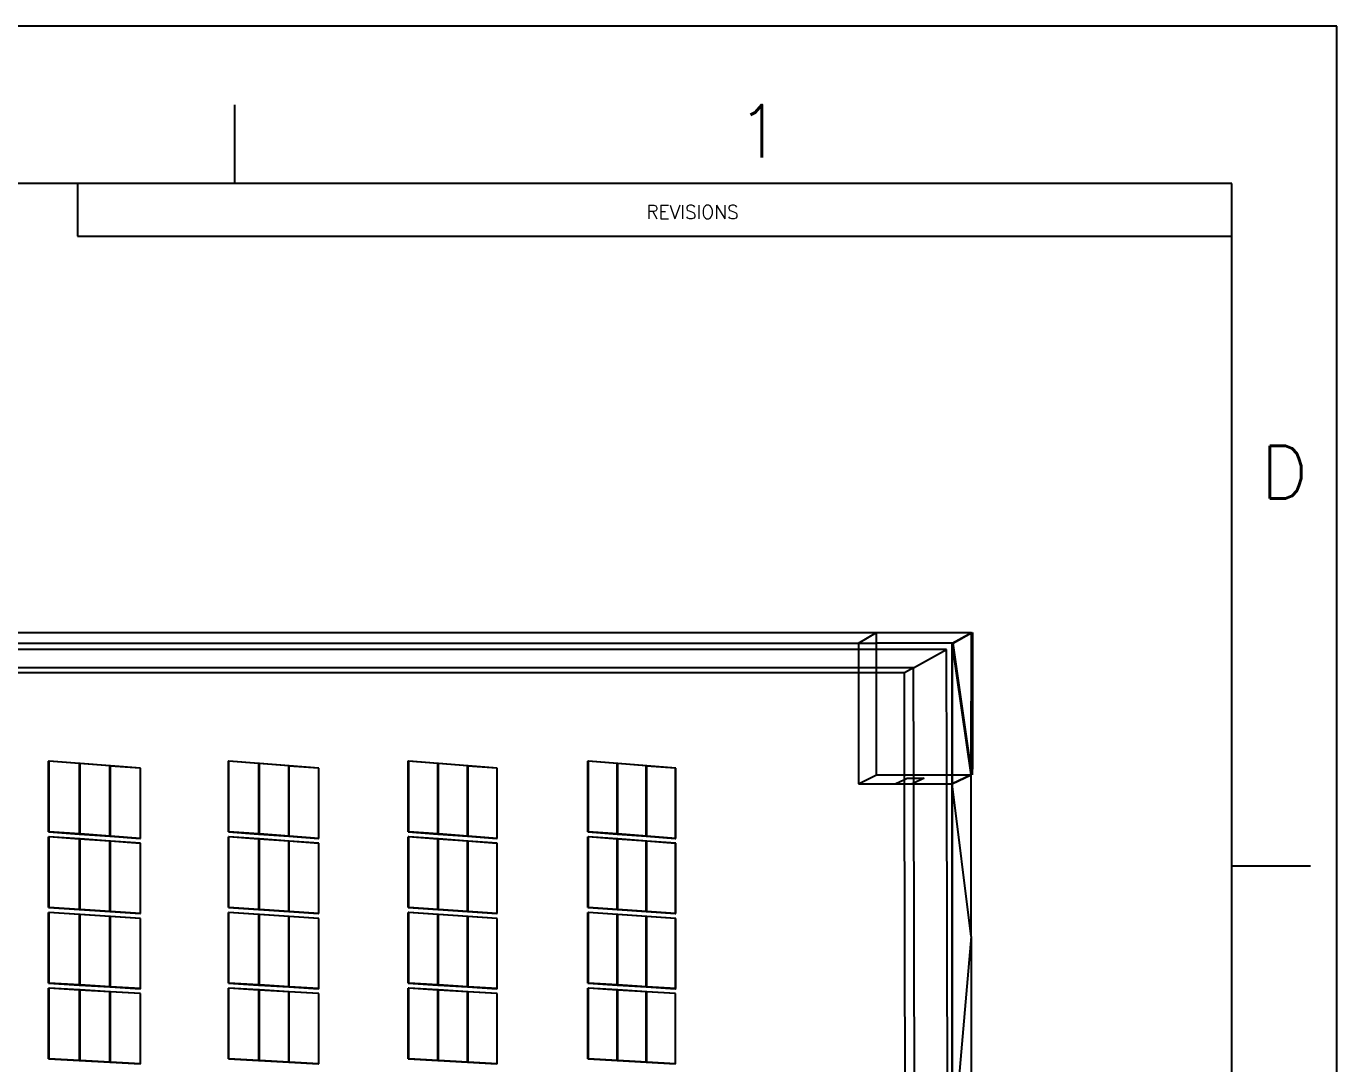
# Model space of a CAD drawing. Header units: inches. Extents: x -3457 to 3579, y -2730 to 2631.
# Drawn here: x 1487 to 3579, y 975 to 2631 of the extents above; entities that cross this region are included whole.
import ezdxf
from ezdxf.enums import TextEntityAlignment as Align

# ---------------------------------------------------------------- set-up
doc = ezdxf.new("R2010")
doc.units = ezdxf.units.IN
doc.header["$MEASUREMENT"] = 0
doc.layers.add('Title Block', color=7, linetype='Continuous')
doc.styles.add('Roman', font='romans')

# ---------------------------------------------------------------- blocks, each defined once
blk = doc.blocks.new('ANSI_border_C')
at = {"layer": 'Title Block'}
for p, q in [((21, 16), (0, 16)), ((21, 0), (21, 16)), ((15.75, 15.25), (15.75, 15.625)), ((20.5, 15.25), (0.5, 15.25)), ((15, 15.25), (15, 15)), ((20.5, 0.75), (20.5, 15.25)), ((15, 15), (20.5, 15)), ((20.5, 12), (20.875, 12))]:
    blk.add_line(p, q, dxfattribs=at)
at = {"layer": 'Title Block', "style": 'Roman'}
for s, p in [('1', (18.25, 15.5)), ('D', (20.75, 13.875))]:
    blk.add_text(s, height=0.25, dxfattribs=at).set_placement(p, align=Align.MIDDLE_CENTER)
blk.add_text('REVISIONS', height=0.065, dxfattribs=at).set_placement((17.7102, 15.0825))

msp = doc.modelspace()

# ---------------------------------------------------------------- linework, layer by layer
for p, q in [((-1.7, 1663.5), (2996.2, 1663.5)), ((2815.7, 1646.4), (2844.8, 1663.2)), ((2844.8, 1663.2), (2996.2, 1663.5)), ((2844.8, 1646.4), (2844.8, 1663.2)), ((2965.5, 1646.4), (2996.2, 1663.5)), ((2966.9, 1646.4), (2996.2, 1662.7)), ((2995.9, 1445.5), (2996.2, 1662.7)), ((2996.2, 1662.7), (2997.6, 1663.5)), ((2996.2, 1662.7), (2996.2, 1663.5)), ((2997.2, 1436.3), (2997.6, 1663.5)), ((2997.6, 1663.5), (2997.6, 1453.3)), ((-1.7, 1646.4), (2815.7, 1646.4)), ((2815.7, 1636.1), (-1.7, 1636.1)), ((2815.7, 1646.4), (2844.8, 1646.4)), ((2815.7, 1646.4), (2815.7, 1636.1)), ((2815.7, 1636.1), (2815.7, 1606.9)), ((2844.8, 1636.1), (2815.7, 1636.1)), ((2844.8, 1636.1), (2844.8, 1646.4)), ((2965.5, 1646.4), (2844.8, 1646.4)), ((2844.8, 1606.9), (2844.8, 1636.1)), ((2956.5, 1636.1), (2844.8, 1636.1)), ((2903.7, 1606.9), (2956.5, 1636.1)), ((2956.9, 1436.3), (2956.5, 1636.1)), ((2965.4, 1436.3), (2965.5, 1646.4)), ((2995.9, 1436.3), (2965.5, 1646.4)), ((2965.5, 1646.4), (2965.5, 1436.3)), ((2995.9, 1445.5), (2966.9, 1646.4)), ((2815.7, 1606.9), (-1.7, 1606.9)), ((2815.7, 1598.9), (-1.7, 1598.9)), ((2815.7, 1606.9), (2815.7, 1598.9)), ((2844.8, 1606.9), (2815.7, 1606.9)), ((2815.7, 1598.9), (2815.7, 1421.6)), ((2844.8, 1598.9), (2815.7, 1598.9)), ((2844.8, 1598.9), (2844.8, 1606.9)), ((2903.7, 1606.9), (2844.8, 1606.9)), ((2844.8, 1436.3), (2844.8, 1598.9)), ((2889.2, 1598.9), (2844.8, 1598.9)), ((2903.7, 1606.9), (2889.2, 1598.9)), ((2889.5, 1436.3), (2889.2, 1598.9)), ((2904, 1436.3), (2903.7, 1606.9)), ((1522.8, 1458), (1523.5, 1458.3)), ((1522.8, 1345.2), (1522.8, 1458)), ((1523.1, 1458), (1523.8, 1458.2)), ((1523.1, 1458), (1523.1, 1345.1)), ((1571.8, 1454.2), (1523.1, 1458)), ((1523.5, 1345.4), (1523.5, 1458.3)), ((1523.8, 1458.2), (1523.5, 1458.3)), ((1572.4, 1454.4), (1523.8, 1458.2)), ((1523.8, 1345.4), (1523.8, 1458.2)), ((1571.8, 1454.2), (1572.4, 1454.4)), ((1571.8, 1454.2), (1571.8, 1341.6)), ((1572, 1454.2), (1572.7, 1454.4)), ((1572, 1341.6), (1572, 1454.2)), ((1572.4, 1341.8), (1572.4, 1454.4)), ((1572.4, 1454.1), (1573, 1454.4)), ((1572.4, 1454.1), (1572.4, 1341.6)), ((1620.6, 1450.4), (1572.4, 1454.1)), ((1572.7, 1341.8), (1572.7, 1454.4)), ((1573, 1454.4), (1572.7, 1454.4)), ((1573, 1341.8), (1573, 1454.4)), ((1621.3, 1450.6), (1573, 1454.4)), ((1620.6, 1450.4), (1621.3, 1450.6)), ((1620.6, 1338.1), (1620.6, 1450.4)), ((1620.7, 1450.4), (1620.6, 1450.4)), ((1620.7, 1450.4), (1621.4, 1450.6)), ((1620.7, 1450.4), (1620.7, 1338.1)), ((1621, 1450.3), (1621.6, 1450.6)), ((1621, 1450.3), (1621, 1338.1)), ((1669.1, 1446.6), (1621, 1450.3)), ((1621.3, 1338.3), (1621.3, 1450.6)), ((1621.4, 1450.6), (1621.3, 1450.6)), ((1621.4, 1338.3), (1621.4, 1450.6)), ((1621.6, 1450.6), (1621.4, 1450.6)), ((1621.6, 1338.3), (1621.6, 1450.6)), ((1669.7, 1446.8), (1621.6, 1450.6)), ((1669.1, 1446.6), (1669.7, 1446.8)), ((1669.1, 1446.6), (1669.1, 1334.6)), ((1669.7, 1334.8), (1669.7, 1446.8)), ((1809.8, 1458), (1810.5, 1458.3)), ((1809.8, 1345.2), (1809.8, 1458)), ((1810.1, 1458), (1810.8, 1458.2)), ((1810.1, 1458), (1810.1, 1345.1)), ((1857.9, 1454.2), (1810.1, 1458)), ((1810.5, 1345.4), (1810.5, 1458.3)), ((1810.8, 1458.2), (1810.5, 1458.3)), ((1858.7, 1454.4), (1810.8, 1458.2)), ((1810.8, 1345.4), (1810.8, 1458.2)), ((1857.9, 1454.2), (1858.7, 1454.4)), ((1857.9, 1454.2), (1857.9, 1341.6)), ((1858.2, 1454.2), (1858.9, 1454.4)), ((1858.2, 1341.6), (1858.2, 1454.2)), ((1858.5, 1454.1), (1859.3, 1454.4)), ((1858.5, 1454.1), (1858.5, 1341.6)), ((1906.1, 1450.4), (1858.5, 1454.1)), ((1858.7, 1341.8), (1858.7, 1454.4)), ((1858.9, 1341.8), (1858.9, 1454.4)), ((1859.3, 1454.4), (1858.9, 1454.4)), ((1859.3, 1341.8), (1859.3, 1454.4)), ((1906.8, 1450.6), (1859.3, 1454.4)), ((1906.1, 1450.4), (1906.8, 1450.6)), ((1906.1, 1450.4), (1906.9, 1450.6)), ((1906.1, 1338.1), (1906.1, 1450.4)), ((1906.1, 1450.4), (1906.1, 1338.1)), ((1906.1, 1450.4), (1906.1, 1450.4)), ((1906.4, 1450.3), (1907.1, 1450.6)), ((1906.4, 1450.3), (1906.4, 1338.1)), ((1953.7, 1446.6), (1906.4, 1450.3)), ((1906.8, 1338.3), (1906.8, 1450.6)), ((1906.9, 1450.6), (1906.8, 1450.6)), ((1906.9, 1338.3), (1906.9, 1450.6)), ((1907.1, 1450.6), (1906.9, 1450.6)), ((1907.1, 1338.3), (1907.1, 1450.6)), ((1954.5, 1446.8), (1907.1, 1450.6)), ((1953.7, 1446.6), (1954.5, 1446.8)), ((1953.7, 1446.6), (1953.7, 1334.6)), ((1954.5, 1334.8), (1954.5, 1446.8)), ((2096.7, 1458), (2097.5, 1458.3)), ((2096.7, 1345.2), (2096.7, 1458)), ((2097, 1458), (2097.8, 1458.2)), ((2097, 1458), (2097, 1345.1)), ((2144.1, 1454.2), (2097, 1458)), ((2097.5, 1345.4), (2097.5, 1458.3)), ((2097.8, 1458.2), (2097.5, 1458.3)), ((2144.9, 1454.4), (2097.8, 1458.2)), ((2097.8, 1345.4), (2097.8, 1458.2)), ((2144.1, 1454.2), (2144.9, 1454.4)), ((2144.1, 1454.2), (2144.1, 1341.6)), ((2144.4, 1454.2), (2145.2, 1454.4)), ((2144.4, 1341.6), (2144.4, 1454.2)), ((2144.7, 1454.1), (2145.5, 1454.4)), ((2144.7, 1454.1), (2144.7, 1341.6)), ((2191.5, 1450.4), (2144.7, 1454.1)), ((2144.9, 1341.8), (2144.9, 1454.4)), ((2145.2, 1341.8), (2145.2, 1454.4)), ((2145.5, 1454.4), (2145.2, 1454.4)), ((2145.5, 1341.8), (2145.5, 1454.4)), ((2192.3, 1450.6), (2145.5, 1454.4)), ((2191.5, 1450.4), (2192.3, 1450.6)), ((2191.5, 1338.1), (2191.5, 1450.4)), ((2191.6, 1450.4), (2191.5, 1450.4)), ((2191.6, 1450.4), (2192.4, 1450.6)), ((2191.6, 1450.4), (2191.6, 1338.1)), ((2191.8, 1450.3), (2192.6, 1450.6)), ((2191.8, 1450.3), (2191.8, 1338.1)), ((2238.4, 1446.6), (2191.8, 1450.3)), ((2192.3, 1338.3), (2192.3, 1450.6)), ((2192.4, 1450.6), (2192.3, 1450.6)), ((2192.4, 1338.3), (2192.4, 1450.6)), ((2192.6, 1450.6), (2192.4, 1450.6)), ((2192.6, 1338.3), (2192.6, 1450.6)), ((2239.2, 1446.8), (2192.6, 1450.6)), ((2238.4, 1446.6), (2239.2, 1446.8)), ((2238.4, 1446.6), (2238.4, 1334.6)), ((2239.2, 1334.8), (2239.2, 1446.8)), ((2383.7, 1458), (2384.5, 1458.3)), ((2383.7, 1345.2), (2383.7, 1458)), ((2384, 1458), (2384.8, 1458.2)), ((2384, 1458), (2384, 1345.1)), ((2430.3, 1454.2), (2384, 1458)), ((2384.5, 1345.4), (2384.5, 1458.3)), ((2384.8, 1458.2), (2384.5, 1458.3)), ((2431.2, 1454.4), (2384.8, 1458.2)), ((2384.8, 1345.4), (2384.8, 1458.2)), ((2430.3, 1454.2), (2431.2, 1454.4)), ((2430.3, 1454.2), (2430.3, 1341.6)), ((2430.6, 1454.2), (2431.4, 1454.4)), ((2430.6, 1341.6), (2430.6, 1454.2)), ((2430.9, 1454.1), (2431.7, 1454.4)), ((2430.9, 1454.1), (2430.9, 1341.6)), ((2476.9, 1450.4), (2430.9, 1454.1)), ((2431.2, 1341.8), (2431.2, 1454.4)), ((2431.4, 1341.8), (2431.4, 1454.4)), ((2431.7, 1454.4), (2431.4, 1454.4)), ((2431.7, 1341.8), (2431.7, 1454.4)), ((2477.8, 1450.6), (2431.7, 1454.4)), ((2476.9, 1450.4), (2477.8, 1450.6)), ((2476.9, 1338.1), (2476.9, 1450.4)), ((2477, 1450.4), (2476.9, 1450.4)), ((2477, 1450.4), (2477.8, 1450.6)), ((2477, 1450.4), (2477, 1338.1)), ((2477.3, 1450.3), (2478.1, 1450.6)), ((2477.3, 1450.3), (2477.3, 1338.1)), ((2523.1, 1446.6), (2477.3, 1450.3)), ((2477.8, 1338.3), (2477.8, 1450.6)), ((2477.8, 1338.3), (2477.8, 1450.6)), ((2478.1, 1450.6), (2477.8, 1450.6)), ((2477.8, 1450.6), (2477.8, 1450.6)), ((2478.1, 1338.3), (2478.1, 1450.6)), ((2524, 1446.8), (2478.1, 1450.6)), ((2523.1, 1446.6), (2524, 1446.8)), ((2523.1, 1446.6), (2523.1, 1334.6)), ((2524, 1334.8), (2524, 1446.8)), ((2997.2, 1436.3), (2995.9, 1445.5)), ((2995.9, 1436.3), (2995.9, 1445.5)), ((2997.6, 1453.3), (2997.2, 1436.3)), ((2815.7, 1421.6), (2844.8, 1436.3)), ((2844.8, 1436.3), (2889.5, 1436.3)), ((2874.6, 1421.6), (2889.5, 1429)), ((2889.5, 1436.3), (2904, 1436.3)), ((2889.5, 1429), (2889.5, 1436.3)), ((2889.5, 1429), (2893.3, 1430.8)), ((2889.5, 1421.6), (2889.5, 1429)), ((2893.3, 1430.8), (2904, 1430.8)), ((2904, 1422.8), (2901.5, 1421.6)), ((2904, 1430.8), (2904, 1436.3)), ((2904, 1436.3), (2956.9, 1436.3)), ((2920.4, 1430.8), (2904, 1422.8)), ((2904, 1430.8), (2920.4, 1430.8)), ((2904, 1422.8), (2904, 1430.8)), ((2904, 1421.6), (2904, 1422.8)), ((2956.9, 1421.6), (2956.9, 1436.3)), ((2956.9, 1436.3), (2965.4, 1436.3)), ((2965.4, 1421.6), (2965.4, 1436.3)), ((2965.4, 1436.3), (2965.5, 1436.3)), ((2965.5, 1421.6), (2995.9, 1436.3)), ((2995.9, 1436.3), (2965.5, 1421.7)), ((2965.5, 1436.3), (2995.9, 1436.3)), ((2965.5, 1436.3), (2965.5, 1421.7)), ((2995.9, 1178.4), (2995.9, 1436.3)), ((2815.7, 1421.6), (2874.6, 1421.6)), ((2874.6, 1421.6), (2889.5, 1421.6)), ((2889.5, 1421.6), (2901.5, 1421.6)), ((2895.3, -1595.5), (2889.5, 1421.6)), ((2901.5, 1421.6), (2904, 1421.6)), ((2909.9, -1603.6), (2904, 1421.6)), ((2904, 1421.6), (2956.9, 1421.6)), ((2962.8, -1632.7), (2956.9, 1421.6)), ((2956.9, 1421.6), (2965.4, 1421.6)), ((2965.5, 1421.7), (2965.4, 1421.6)), ((2965.4, 1421.6), (2965.5, 1421.6)), ((2995.9, 1178.4), (2965.4, 1421.6)), ((2965.4, 1421.6), (2965.5, 827.2)), ((2965.5, 180.8), (2965.4, 1421.6)), ((2965.5, 1421.7), (2965.5, 1421.6)), ((1523.5, 1345.4), (1522.8, 1345.2)), ((1522.8, 1345.2), (1523.1, 1345.1)), ((1523.1, 1345.1), (1523.8, 1345.4)), ((1523.1, 1345.1), (1571.8, 1341.6)), ((1572.4, 1341.8), (1523.8, 1345.4)), ((1523.8, 1345.4), (1523.8, 1345.4)), ((1571.8, 1341.6), (1572.4, 1341.8)), ((1572.7, 1341.8), (1572, 1341.6)), ((1572, 1341.6), (1572.4, 1341.6)), ((1572.4, 1341.6), (1573, 1341.8)), ((1572.7, 1341.8), (1572.4, 1341.8)), ((1572.4, 1341.6), (1620.6, 1338.1)), ((1573, 1341.8), (1572.7, 1341.8)), ((1573, 1341.8), (1573, 1341.8)), ((1621.3, 1338.3), (1573, 1341.8)), ((1810.5, 1345.4), (1809.8, 1345.2)), ((1809.8, 1345.2), (1810.1, 1345.1)), ((1810.1, 1345.1), (1810.8, 1345.4)), ((1810.1, 1345.1), (1857.9, 1341.6)), ((1858.7, 1341.8), (1810.8, 1345.4)), ((1810.8, 1345.4), (1810.8, 1345.4)), ((1857.9, 1341.6), (1858.7, 1341.8)), ((1858.9, 1341.8), (1858.2, 1341.6)), ((1858.2, 1341.6), (1858.5, 1341.6)), ((1858.5, 1341.6), (1859.3, 1341.8)), ((1858.5, 1341.6), (1906.1, 1338.1)), ((1858.9, 1341.8), (1858.7, 1341.8)), ((1859.2, 1341.8), (1858.9, 1341.8)), ((1859.3, 1341.8), (1859.2, 1341.8)), ((1906.8, 1338.3), (1859.3, 1341.8)), ((2097.5, 1345.4), (2096.7, 1345.2)), ((2096.7, 1345.2), (2097, 1345.1)), ((2097, 1345.1), (2097.8, 1345.4)), ((2097, 1345.1), (2144.1, 1341.6)), ((2097.7, 1345.4), (2097.8, 1345.4)), ((2144.9, 1341.8), (2097.8, 1345.4)), ((2144.1, 1341.6), (2144.9, 1341.8)), ((2145.2, 1341.8), (2144.4, 1341.6)), ((2144.4, 1341.6), (2144.7, 1341.6)), ((2144.7, 1341.6), (2145.5, 1341.8)), ((2144.7, 1341.6), (2191.5, 1338.1)), ((2145.2, 1341.8), (2144.9, 1341.8)), ((2145.4, 1341.8), (2145.2, 1341.8)), ((2145.5, 1341.8), (2145.4, 1341.8)), ((2192.3, 1338.3), (2145.5, 1341.8)), ((2384.5, 1345.4), (2383.7, 1345.2)), ((2383.7, 1345.2), (2384, 1345.1)), ((2384, 1345.1), (2384.8, 1345.4)), ((2384, 1345.1), (2430.3, 1341.6)), ((2384.7, 1345.4), (2384.8, 1345.4)), ((2431.2, 1341.8), (2384.8, 1345.4)), ((2430.3, 1341.6), (2431.2, 1341.8)), ((2431.4, 1341.8), (2430.6, 1341.6)), ((2430.6, 1341.6), (2430.9, 1341.6)), ((2430.9, 1341.6), (2431.7, 1341.8)), ((2430.9, 1341.6), (2476.9, 1338.1)), ((2431.4, 1341.8), (2431.2, 1341.8)), ((2431.7, 1341.8), (2431.4, 1341.8)), ((2431.7, 1341.8), (2431.7, 1341.8)), ((2477.8, 1338.3), (2431.7, 1341.8)), ((1522.8, 1337.2), (1523.5, 1337.4)), ((1522.8, 1224.3), (1522.8, 1337.2)), ((1523.1, 1337.2), (1523.8, 1337.4)), ((1571.8, 1333.7), (1523.1, 1337.2)), ((1523.1, 1337.2), (1523.1, 1224.3)), ((1523.5, 1224.5), (1523.5, 1337.4)), ((1523.8, 1337.4), (1523.5, 1337.4)), ((1572.4, 1333.9), (1523.8, 1337.4)), ((1523.8, 1224.5), (1523.8, 1337.4)), ((1571.8, 1333.7), (1572.4, 1333.9)), ((1571.8, 1333.7), (1571.8, 1221.1)), ((1572, 1333.7), (1572.7, 1333.9)), ((1572, 1221.1), (1572, 1333.7)), ((1572.4, 1221.3), (1572.4, 1333.9)), ((1572.4, 1333.6), (1573, 1333.9)), ((1572.4, 1333.6), (1572.4, 1221.1)), ((1620.6, 1330.2), (1572.4, 1333.6)), ((1572.7, 1221.3), (1572.7, 1333.9)), ((1573, 1333.9), (1572.7, 1333.9)), ((1573, 1221.3), (1573, 1333.9)), ((1621.3, 1330.4), (1573, 1333.9)), ((1621.3, 1338.3), (1620.6, 1338.1)), ((1620.6, 1338.1), (1620.7, 1338.1)), ((1620.6, 1330.2), (1621.3, 1330.4)), ((1620.6, 1217.9), (1620.6, 1330.2)), ((1620.7, 1330.2), (1620.6, 1330.2)), ((1620.7, 1338.1), (1621.4, 1338.3)), ((1620.7, 1338.1), (1621, 1338.1)), ((1620.7, 1330.2), (1621.4, 1330.4)), ((1620.7, 1330.2), (1620.7, 1217.9)), ((1621, 1338.1), (1621.6, 1338.3)), ((1621, 1338.1), (1669.1, 1334.6)), ((1621, 1330.2), (1621.6, 1330.4)), ((1621, 1330.2), (1621, 1217.9)), ((1669.1, 1326.7), (1621, 1330.2)), ((1621.4, 1338.3), (1621.3, 1338.3)), ((1621.3, 1218.1), (1621.3, 1330.4)), ((1621.4, 1330.4), (1621.3, 1330.4)), ((1621.4, 1338.3), (1621.6, 1338.3)), ((1621.4, 1218.1), (1621.4, 1330.4)), ((1621.6, 1330.4), (1621.4, 1330.4)), ((1669.7, 1334.8), (1621.6, 1338.3)), ((1621.6, 1218.1), (1621.6, 1330.4)), ((1669.7, 1326.9), (1621.6, 1330.4)), ((1669.1, 1334.6), (1669.7, 1334.8)), ((1669.1, 1326.7), (1669.7, 1326.9)), ((1669.1, 1326.7), (1669.1, 1214.7)), ((1669.7, 1214.9), (1669.7, 1326.9)), ((1809.8, 1337.2), (1810.5, 1337.4)), ((1809.8, 1224.3), (1809.8, 1337.2)), ((1810.1, 1337.2), (1810.8, 1337.4)), ((1857.9, 1333.7), (1810.1, 1337.2)), ((1810.1, 1337.2), (1810.1, 1224.3)), ((1810.5, 1224.5), (1810.5, 1337.4)), ((1810.8, 1337.4), (1810.5, 1337.4)), ((1858.7, 1333.9), (1810.8, 1337.4)), ((1810.8, 1224.5), (1810.8, 1337.4)), ((1857.9, 1333.7), (1858.7, 1333.9)), ((1857.9, 1333.7), (1857.9, 1221.1)), ((1858.2, 1333.7), (1858.9, 1333.9)), ((1858.2, 1221.1), (1858.2, 1333.7)), ((1858.5, 1333.6), (1859.3, 1333.9)), ((1858.5, 1333.6), (1858.5, 1221.1)), ((1906.1, 1330.2), (1858.5, 1333.6)), ((1858.7, 1221.3), (1858.7, 1333.9)), ((1858.9, 1221.3), (1858.9, 1333.9)), ((1859.3, 1333.9), (1858.9, 1333.9)), ((1859.3, 1221.3), (1859.3, 1333.9)), ((1906.8, 1330.4), (1859.3, 1333.9)), ((1906.8, 1338.3), (1906.1, 1338.1)), ((1906.1, 1338.1), (1906.9, 1338.3)), ((1906.1, 1338.1), (1906.4, 1338.1)), ((1906.1, 1338.1), (1906.1, 1338.1)), ((1906.1, 1330.2), (1906.8, 1330.4)), ((1906.1, 1330.2), (1906.9, 1330.4)), ((1906.1, 1217.9), (1906.1, 1330.2)), ((1906.1, 1330.2), (1906.1, 1330.2)), ((1906.1, 1330.2), (1906.1, 1217.9)), ((1906.4, 1338.1), (1907.1, 1338.3)), ((1906.4, 1338.1), (1953.7, 1334.6)), ((1906.4, 1330.2), (1907.1, 1330.4)), ((1906.4, 1330.2), (1906.4, 1217.9)), ((1953.7, 1326.7), (1906.4, 1330.2)), ((1906.9, 1338.3), (1906.8, 1338.3)), ((1906.8, 1218.1), (1906.8, 1330.4)), ((1906.9, 1330.4), (1906.8, 1330.4)), ((1906.9, 1338.3), (1907.1, 1338.3)), ((1906.9, 1218.1), (1906.9, 1330.4)), ((1907.1, 1330.4), (1906.9, 1330.4)), ((1954.5, 1334.8), (1907.1, 1338.3)), ((1907.1, 1218.1), (1907.1, 1330.4)), ((1954.5, 1326.9), (1907.1, 1330.4)), ((1953.7, 1334.6), (1954.5, 1334.8)), ((1953.7, 1326.7), (1954.5, 1326.9)), ((1953.7, 1326.7), (1953.7, 1214.7)), ((1954.5, 1214.9), (1954.5, 1326.9)), ((2096.7, 1337.2), (2097.5, 1337.4)), ((2096.7, 1224.3), (2096.7, 1337.2)), ((2097, 1337.2), (2097.8, 1337.4)), ((2144.1, 1333.7), (2097, 1337.2)), ((2097, 1337.2), (2097, 1224.3)), ((2097.5, 1224.5), (2097.5, 1337.4)), ((2097.8, 1337.4), (2097.5, 1337.4)), ((2144.9, 1333.9), (2097.8, 1337.4)), ((2097.8, 1224.5), (2097.8, 1337.4)), ((2144.1, 1333.7), (2144.9, 1333.9)), ((2144.1, 1333.7), (2144.1, 1221.1)), ((2144.4, 1333.7), (2145.2, 1333.9)), ((2144.4, 1221.1), (2144.4, 1333.7)), ((2144.7, 1333.6), (2145.5, 1333.9)), ((2144.7, 1333.6), (2144.7, 1221.1)), ((2191.5, 1330.2), (2144.7, 1333.6)), ((2144.9, 1221.3), (2144.9, 1333.9)), ((2145.2, 1221.3), (2145.2, 1333.9)), ((2145.5, 1333.9), (2145.2, 1333.9)), ((2145.5, 1221.3), (2145.5, 1333.9)), ((2192.3, 1330.4), (2145.5, 1333.9)), ((2192.3, 1338.3), (2191.5, 1338.1)), ((2191.5, 1338.1), (2191.6, 1338.1)), ((2191.5, 1330.2), (2192.3, 1330.4)), ((2191.5, 1217.9), (2191.5, 1330.2)), ((2191.6, 1330.2), (2191.5, 1330.2)), ((2191.6, 1338.1), (2192.4, 1338.3)), ((2191.6, 1338.1), (2191.8, 1338.1)), ((2191.6, 1330.2), (2192.4, 1330.4)), ((2191.6, 1330.2), (2191.6, 1217.9)), ((2191.8, 1338.1), (2192.6, 1338.3)), ((2191.8, 1338.1), (2238.4, 1334.6)), ((2191.8, 1330.2), (2192.6, 1330.4)), ((2191.8, 1330.2), (2191.8, 1217.9)), ((2238.4, 1326.7), (2191.8, 1330.2)), ((2192.4, 1338.3), (2192.3, 1338.3)), ((2192.3, 1218.1), (2192.3, 1330.4)), ((2192.4, 1330.4), (2192.3, 1330.4)), ((2192.4, 1338.3), (2192.6, 1338.3)), ((2192.4, 1218.1), (2192.4, 1330.4)), ((2192.6, 1330.4), (2192.4, 1330.4)), ((2239.2, 1334.8), (2192.6, 1338.3)), ((2192.6, 1218.1), (2192.6, 1330.4)), ((2239.2, 1326.9), (2192.6, 1330.4)), ((2238.4, 1334.6), (2239.2, 1334.8)), ((2238.4, 1326.7), (2239.2, 1326.9)), ((2238.4, 1326.7), (2238.4, 1214.7)), ((2239.2, 1214.9), (2239.2, 1326.9)), ((2383.7, 1337.2), (2384.5, 1337.4)), ((2383.7, 1224.3), (2383.7, 1337.2)), ((2384, 1337.2), (2384.8, 1337.4)), ((2430.3, 1333.7), (2384, 1337.2)), ((2384, 1337.2), (2384, 1224.3)), ((2384.5, 1224.5), (2384.5, 1337.4)), ((2384.8, 1337.4), (2384.5, 1337.4)), ((2431.2, 1333.9), (2384.8, 1337.4)), ((2384.8, 1224.5), (2384.8, 1337.4)), ((2430.3, 1333.7), (2431.2, 1333.9)), ((2430.3, 1333.7), (2430.3, 1221.1)), ((2430.6, 1333.7), (2431.4, 1333.9)), ((2430.6, 1221.1), (2430.6, 1333.7)), ((2430.9, 1333.6), (2431.7, 1333.9)), ((2430.9, 1333.6), (2430.9, 1221.1)), ((2476.9, 1330.2), (2430.9, 1333.6)), ((2431.2, 1221.3), (2431.2, 1333.9)), ((2431.4, 1221.3), (2431.4, 1333.9)), ((2431.7, 1333.9), (2431.4, 1333.9)), ((2431.7, 1221.3), (2431.7, 1333.9)), ((2477.8, 1330.4), (2431.7, 1333.9)), ((2477.8, 1338.3), (2476.9, 1338.1)), ((2476.9, 1338.1), (2477, 1338.1)), ((2476.9, 1330.2), (2477.8, 1330.4)), ((2476.9, 1217.9), (2476.9, 1330.2)), ((2477, 1330.2), (2476.9, 1330.2)), ((2477, 1338.1), (2477.8, 1338.3)), ((2477, 1338.1), (2477.3, 1338.1)), ((2477, 1330.2), (2477.8, 1330.4)), ((2477, 1330.2), (2477, 1217.9)), ((2477.3, 1338.1), (2478.1, 1338.3)), ((2477.3, 1338.1), (2523.1, 1334.6)), ((2477.3, 1330.2), (2478.1, 1330.4)), ((2477.3, 1330.2), (2477.3, 1217.9)), ((2523.1, 1326.7), (2477.3, 1330.2)), ((2477.8, 1338.3), (2477.8, 1338.3)), ((2477.8, 1338.3), (2478.1, 1338.3)), ((2477.8, 1218.1), (2477.8, 1330.4)), ((2477.8, 1330.4), (2477.8, 1330.4)), ((2477.8, 1218.1), (2477.8, 1330.4)), ((2478.1, 1330.4), (2477.8, 1330.4)), ((2524, 1334.8), (2478.1, 1338.3)), ((2478.1, 1218.1), (2478.1, 1330.4)), ((2524, 1326.9), (2478.1, 1330.4)), ((2523.1, 1334.6), (2524, 1334.8)), ((2523.1, 1326.7), (2524, 1326.9)), ((2523.1, 1326.7), (2523.1, 1214.7)), ((2524, 1214.9), (2524, 1326.9)), ((1523.5, 1224.5), (1522.8, 1224.3)), ((1522.8, 1224.3), (1523.1, 1224.3)), ((1522.8, 1216.4), (1523.5, 1216.6)), ((1522.8, 1103.5), (1522.8, 1216.4)), ((1523.1, 1224.3), (1523.8, 1224.5)), ((1523.1, 1224.3), (1571.8, 1221.1)), ((1523.1, 1216.4), (1523.8, 1216.6)), ((1571.8, 1213.2), (1523.1, 1216.4)), ((1523.1, 1216.4), (1523.1, 1103.5)), ((1523.5, 1103.7), (1523.5, 1216.6)), ((1523.8, 1216.6), (1523.5, 1216.6)), ((1572.4, 1221.3), (1523.8, 1224.5)), ((1523.8, 1224.5), (1523.8, 1224.5)), ((1572.4, 1213.4), (1523.8, 1216.6)), ((1523.8, 1103.7), (1523.8, 1216.6)), ((1571.8, 1221.1), (1572.4, 1221.3)), ((1572.7, 1221.3), (1572, 1221.1)), ((1572, 1221.1), (1572.4, 1221.1)), ((1572.4, 1221.1), (1573, 1221.3)), ((1572.7, 1221.3), (1572.4, 1221.3)), ((1572.4, 1221.1), (1620.6, 1217.9)), ((1573, 1221.3), (1572.7, 1221.3)), ((1621.3, 1218.1), (1573, 1221.3)), ((1573, 1221.3), (1573, 1221.3)), ((1621.3, 1218.1), (1620.6, 1217.9)), ((1620.6, 1217.9), (1620.7, 1217.9)), ((1620.7, 1217.9), (1621.4, 1218.1)), ((1620.7, 1217.9), (1621, 1217.9)), ((1621, 1217.9), (1621.6, 1218.1)), ((1621, 1217.9), (1669.1, 1214.7)), ((1621.4, 1218.1), (1621.3, 1218.1)), ((1621.6, 1218.1), (1621.4, 1218.1)), ((1669.7, 1214.9), (1621.6, 1218.1)), ((1669.1, 1214.7), (1669.7, 1214.9)), ((1810.5, 1224.5), (1809.8, 1224.3)), ((1809.8, 1224.3), (1810.1, 1224.3)), ((1809.8, 1216.4), (1810.5, 1216.6)), ((1809.8, 1103.5), (1809.8, 1216.4)), ((1810.1, 1224.3), (1810.8, 1224.5)), ((1810.1, 1224.3), (1857.9, 1221.1)), ((1810.1, 1216.4), (1810.8, 1216.6)), ((1857.9, 1213.2), (1810.1, 1216.4)), ((1810.1, 1216.4), (1810.1, 1103.5)), ((1810.5, 1103.7), (1810.5, 1216.6)), ((1810.8, 1216.6), (1810.5, 1216.6)), ((1858.7, 1221.3), (1810.8, 1224.5)), ((1810.8, 1224.5), (1810.8, 1224.5)), ((1858.7, 1213.4), (1810.8, 1216.6)), ((1810.8, 1103.7), (1810.8, 1216.6)), ((1857.9, 1221.1), (1858.7, 1221.3)), ((1858.9, 1221.3), (1858.2, 1221.1)), ((1858.2, 1221.1), (1858.5, 1221.1)), ((1858.5, 1221.1), (1859.3, 1221.3)), ((1858.5, 1221.1), (1906.1, 1217.9)), ((1858.9, 1221.3), (1858.7, 1221.3)), ((1859.2, 1221.3), (1858.9, 1221.3)), ((1859.3, 1221.3), (1859.2, 1221.3)), ((1906.8, 1218.1), (1859.3, 1221.3)), ((1906.8, 1218.1), (1906.1, 1217.9)), ((1906.1, 1217.9), (1906.9, 1218.1)), ((1906.1, 1217.9), (1906.4, 1217.9)), ((1906.1, 1217.9), (1906.1, 1217.9)), ((1906.4, 1217.9), (1907.1, 1218.1)), ((1906.4, 1217.9), (1953.7, 1214.7)), ((1906.9, 1218.1), (1906.8, 1218.1)), ((1907.1, 1218.1), (1906.9, 1218.1)), ((1954.5, 1214.9), (1907.1, 1218.1)), ((1953.7, 1214.7), (1954.5, 1214.9)), ((2097.5, 1224.5), (2096.7, 1224.3)), ((2096.7, 1224.3), (2097, 1224.3)), ((2096.7, 1216.4), (2097.5, 1216.6)), ((2096.7, 1103.5), (2096.7, 1216.4)), ((2097, 1224.3), (2097.8, 1224.5)), ((2097, 1224.3), (2144.1, 1221.1)), ((2097, 1216.4), (2097.8, 1216.6)), ((2144.1, 1213.2), (2097, 1216.4)), ((2097, 1216.4), (2097, 1103.5)), ((2097.5, 1103.7), (2097.5, 1216.6)), ((2097.8, 1216.6), (2097.5, 1216.6)), ((2097.7, 1224.5), (2097.8, 1224.5)), ((2144.9, 1221.3), (2097.8, 1224.5)), ((2144.9, 1213.4), (2097.8, 1216.6)), ((2097.8, 1103.7), (2097.8, 1216.6)), ((2144.1, 1221.1), (2144.9, 1221.3)), ((2145.2, 1221.3), (2144.4, 1221.1)), ((2144.4, 1221.1), (2144.7, 1221.1)), ((2144.7, 1221.1), (2145.5, 1221.3)), ((2144.7, 1221.1), (2191.5, 1217.9)), ((2145.2, 1221.3), (2144.9, 1221.3)), ((2145.4, 1221.3), (2145.2, 1221.3)), ((2145.5, 1221.3), (2145.4, 1221.3)), ((2192.3, 1218.1), (2145.5, 1221.3)), ((2192.3, 1218.1), (2191.5, 1217.9)), ((2191.5, 1217.9), (2191.6, 1217.9)), ((2191.6, 1217.9), (2192.4, 1218.1)), ((2191.6, 1217.9), (2191.8, 1217.9)), ((2191.8, 1217.9), (2192.6, 1218.1)), ((2191.8, 1217.9), (2238.4, 1214.7)), ((2192.4, 1218.1), (2192.3, 1218.1)), ((2192.6, 1218.1), (2192.4, 1218.1)), ((2239.2, 1214.9), (2192.6, 1218.1)), ((2238.4, 1214.7), (2239.2, 1214.9)), ((2384.5, 1224.5), (2383.7, 1224.3)), ((2383.7, 1224.3), (2384, 1224.3)), ((2383.7, 1216.4), (2384.5, 1216.6)), ((2383.7, 1103.5), (2383.7, 1216.4)), ((2384, 1224.3), (2384.8, 1224.5)), ((2384, 1224.3), (2430.3, 1221.1)), ((2384, 1216.4), (2384.8, 1216.6)), ((2430.3, 1213.2), (2384, 1216.4)), ((2384, 1216.4), (2384, 1103.5)), ((2384.5, 1103.7), (2384.5, 1216.6)), ((2384.8, 1216.6), (2384.5, 1216.6)), ((2384.7, 1224.5), (2384.8, 1224.5)), ((2431.2, 1221.3), (2384.8, 1224.5)), ((2431.2, 1213.4), (2384.8, 1216.6)), ((2384.8, 1103.7), (2384.8, 1216.6)), ((2430.3, 1221.1), (2431.2, 1221.3)), ((2431.4, 1221.3), (2430.6, 1221.1)), ((2430.6, 1221.1), (2430.9, 1221.1)), ((2430.9, 1221.1), (2431.7, 1221.3)), ((2430.9, 1221.1), (2476.9, 1217.9)), ((2431.4, 1221.3), (2431.2, 1221.3)), ((2431.7, 1221.3), (2431.4, 1221.3)), ((2477.8, 1218.1), (2431.7, 1221.3)), ((2431.7, 1221.3), (2431.7, 1221.3)), ((2477.8, 1218.1), (2476.9, 1217.9)), ((2476.9, 1217.9), (2477, 1217.9)), ((2477, 1217.9), (2477.8, 1218.1)), ((2477, 1217.9), (2477.3, 1217.9)), ((2477.3, 1217.9), (2478.1, 1218.1)), ((2477.3, 1217.9), (2523.1, 1214.7)), ((2477.8, 1218.1), (2477.8, 1218.1)), ((2478.1, 1218.1), (2477.8, 1218.1)), ((2524, 1214.9), (2478.1, 1218.1)), ((2523.1, 1214.7), (2524, 1214.9)), ((1571.8, 1213.2), (1572.4, 1213.4)), ((1571.8, 1213.2), (1571.8, 1100.6)), ((1572, 1213.2), (1572.7, 1213.4)), ((1572, 1100.6), (1572, 1213.2)), ((1572.3, 1213.2), (1573, 1213.3)), ((1572.3, 1213.2), (1572.3, 1100.6)), ((1620.6, 1210), (1572.3, 1213.2)), ((1572.4, 1100.8), (1572.4, 1213.4)), ((1572.7, 1100.8), (1572.7, 1213.4)), ((1573, 1213.3), (1572.7, 1213.4)), ((1573, 1100.8), (1573, 1213.3)), ((1621.3, 1210.2), (1573, 1213.3)), ((1620.6, 1210), (1621.3, 1210.2)), ((1620.6, 1097.7), (1620.6, 1210)), ((1620.7, 1210), (1620.6, 1210)), ((1620.7, 1210), (1621.4, 1210.2)), ((1620.7, 1210), (1620.7, 1097.7)), ((1621, 1210), (1621.6, 1210.2)), ((1621, 1210), (1621, 1097.7)), ((1669, 1206.8), (1621, 1210)), ((1621.3, 1097.9), (1621.3, 1210.2)), ((1621.4, 1210.2), (1621.3, 1210.2)), ((1621.4, 1097.9), (1621.4, 1210.2)), ((1621.6, 1210.2), (1621.4, 1210.2)), ((1669.7, 1207), (1621.6, 1210.2)), ((1621.6, 1097.9), (1621.6, 1210.2)), ((1669, 1206.8), (1669.7, 1207)), ((1669, 1206.8), (1669, 1094.8)), ((1669.7, 1095), (1669.7, 1207)), ((1857.9, 1213.2), (1858.7, 1213.4)), ((1857.9, 1213.2), (1857.9, 1100.6)), ((1858.2, 1213.2), (1858.9, 1213.4)), ((1858.2, 1100.6), (1858.2, 1213.2)), ((1858.5, 1213.2), (1859.3, 1213.3)), ((1858.5, 1213.2), (1858.5, 1100.6)), ((1906.1, 1210), (1858.5, 1213.2)), ((1858.7, 1100.8), (1858.7, 1213.4)), ((1858.9, 1100.8), (1858.9, 1213.4)), ((1859.3, 1213.3), (1858.9, 1213.4)), ((1859.3, 1100.8), (1859.3, 1213.3)), ((1906.8, 1210.2), (1859.3, 1213.3)), ((1906.1, 1210), (1906.9, 1210.2)), ((1906.1, 1210), (1906.8, 1210.2)), ((1906.1, 1097.7), (1906.1, 1210)), ((1906.1, 1210), (1906.1, 1097.7)), ((1906.1, 1210), (1906.1, 1210)), ((1906.4, 1210), (1907.1, 1210.2)), ((1906.4, 1210), (1906.4, 1097.7)), ((1953.7, 1206.8), (1906.4, 1210)), ((1906.8, 1097.9), (1906.8, 1210.2)), ((1906.9, 1210.2), (1906.8, 1210.2)), ((1906.9, 1097.9), (1906.9, 1210.2)), ((1907.1, 1210.2), (1906.9, 1210.2)), ((1954.5, 1207), (1907.1, 1210.2)), ((1907.1, 1097.9), (1907.1, 1210.2)), ((1953.7, 1206.8), (1954.5, 1207)), ((1953.7, 1206.8), (1953.7, 1094.8)), ((1954.5, 1095), (1954.5, 1207)), ((2144.1, 1213.2), (2144.9, 1213.4)), ((2144.1, 1213.2), (2144.1, 1100.6)), ((2144.4, 1213.2), (2145.2, 1213.4)), ((2144.4, 1100.6), (2144.4, 1213.2)), ((2144.7, 1213.2), (2145.5, 1213.3)), ((2144.7, 1213.2), (2144.7, 1100.6)), ((2191.5, 1210), (2144.7, 1213.2)), ((2144.9, 1100.8), (2144.9, 1213.4)), ((2145.2, 1100.8), (2145.2, 1213.4)), ((2145.5, 1213.3), (2145.2, 1213.4)), ((2145.5, 1100.8), (2145.5, 1213.3)), ((2192.3, 1210.2), (2145.5, 1213.3)), ((2191.5, 1210), (2192.3, 1210.2)), ((2191.5, 1097.7), (2191.5, 1210)), ((2191.6, 1210), (2191.5, 1210)), ((2191.6, 1210), (2192.4, 1210.2)), ((2191.6, 1210), (2191.6, 1097.7)), ((2191.8, 1210), (2192.6, 1210.2)), ((2191.8, 1210), (2191.8, 1097.7)), ((2238.4, 1206.8), (2191.8, 1210)), ((2192.3, 1097.9), (2192.3, 1210.2)), ((2192.4, 1210.2), (2192.3, 1210.2)), ((2192.4, 1097.9), (2192.4, 1210.2)), ((2192.6, 1210.2), (2192.4, 1210.2)), ((2239.2, 1207), (2192.6, 1210.2)), ((2192.6, 1097.9), (2192.6, 1210.2)), ((2238.4, 1206.8), (2239.2, 1207)), ((2238.4, 1206.8), (2238.4, 1094.8)), ((2239.2, 1095), (2239.2, 1207)), ((2430.3, 1213.2), (2431.2, 1213.4)), ((2430.3, 1213.2), (2430.3, 1100.6)), ((2430.6, 1213.2), (2431.4, 1213.4)), ((2430.6, 1100.6), (2430.6, 1213.2)), ((2430.9, 1213.2), (2431.7, 1213.3)), ((2430.9, 1213.2), (2430.9, 1100.6)), ((2476.9, 1210), (2430.9, 1213.2)), ((2431.2, 1100.8), (2431.2, 1213.4)), ((2431.4, 1100.8), (2431.4, 1213.4)), ((2431.7, 1213.3), (2431.4, 1213.4)), ((2431.7, 1100.8), (2431.7, 1213.3)), ((2477.8, 1210.2), (2431.7, 1213.3)), ((2476.9, 1210), (2477.8, 1210.2)), ((2476.9, 1097.7), (2476.9, 1210)), ((2477, 1210), (2476.9, 1210)), ((2477, 1210), (2477.8, 1210.2)), ((2477, 1210), (2477, 1097.7)), ((2477.3, 1210), (2478.1, 1210.2)), ((2477.3, 1210), (2477.3, 1097.7)), ((2523.1, 1206.8), (2477.3, 1210)), ((2477.8, 1097.9), (2477.8, 1210.2)), ((2477.8, 1097.9), (2477.8, 1210.2)), ((2478.1, 1210.2), (2477.8, 1210.2)), ((2477.8, 1210.2), (2477.8, 1210.2)), ((2524, 1207), (2478.1, 1210.2)), ((2478.1, 1097.9), (2478.1, 1210.2)), ((2523.1, 1206.8), (2524, 1207)), ((2523.1, 1206.8), (2523.1, 1094.8)), ((2524, 1095), (2524, 1207)), ((2995.9, 1178.4), (2965.5, 827.2)), ((2995.9, 1178.4), (2996, 419.3)), ((1523.5, 1103.7), (1522.8, 1103.5)), ((1522.8, 1103.5), (1523.1, 1103.5)), ((1522.8, 1095.6), (1523.5, 1095.8)), ((1522.8, 982.7), (1522.8, 1095.6)), ((1523.1, 1103.5), (1523.8, 1103.7)), ((1523.1, 1103.5), (1571.8, 1100.6)), ((1523.1, 1095.6), (1523.8, 1095.7)), ((1571.7, 1092.7), (1523.1, 1095.6)), ((1523.1, 1095.6), (1523.1, 982.7)), ((1523.5, 982.9), (1523.5, 1095.8)), ((1523.8, 1095.7), (1523.5, 1095.8)), ((1572.4, 1100.8), (1523.8, 1103.7)), ((1523.8, 1103.7), (1523.8, 1103.7)), ((1572.4, 1092.9), (1523.8, 1095.7)), ((1523.8, 982.8), (1523.8, 1095.7)), ((1571.7, 1092.7), (1572.4, 1092.9)), ((1571.7, 1092.7), (1571.7, 980.1)), ((1571.8, 1100.6), (1572.4, 1100.8)), ((1572.7, 1100.8), (1572, 1100.6)), ((1572, 1100.6), (1572.3, 1100.6)), ((1572, 1092.7), (1572.7, 1092.9)), ((1572, 980.1), (1572, 1092.7)), ((1572.3, 1100.6), (1573, 1100.8)), ((1572.3, 1100.6), (1620.6, 1097.7)), ((1572.3, 1092.7), (1573, 1092.8)), ((1572.3, 1092.7), (1572.3, 980.1)), ((1620.6, 1089.8), (1572.3, 1092.7)), ((1572.7, 1100.8), (1572.4, 1100.8)), ((1572.4, 980.3), (1572.4, 1092.9)), ((1573, 1100.8), (1572.7, 1100.8)), ((1572.7, 980.3), (1572.7, 1092.9)), ((1573, 1092.8), (1572.7, 1092.9)), ((1573, 1100.8), (1573, 1100.8)), ((1621.3, 1097.9), (1573, 1100.8)), ((1573, 980.2), (1573, 1092.8)), ((1621.3, 1090), (1573, 1092.8)), ((1621.3, 1097.9), (1620.6, 1097.7)), ((1620.6, 1097.7), (1620.7, 1097.7)), ((1620.6, 1089.8), (1621.3, 1090)), ((1620.6, 977.5), (1620.6, 1089.8)), ((1620.7, 1089.8), (1620.6, 1089.8)), ((1620.7, 1097.7), (1621.4, 1097.9)), ((1620.7, 1097.7), (1621, 1097.7)), ((1620.7, 1089.8), (1621.4, 1090)), ((1620.7, 1089.8), (1620.7, 977.5)), ((1620.9, 1089.8), (1621.6, 1090)), ((1620.9, 1089.8), (1620.9, 977.5)), ((1669, 1086.9), (1620.9, 1089.8)), ((1621, 1097.7), (1621.6, 1097.9)), ((1621, 1097.7), (1669, 1094.8)), ((1621.4, 1097.9), (1621.3, 1097.9)), ((1621.3, 977.7), (1621.3, 1090)), ((1621.4, 1090), (1621.3, 1090)), ((1621.6, 1097.9), (1621.4, 1097.9)), ((1621.4, 977.7), (1621.4, 1090)), ((1621.6, 1090), (1621.4, 1090)), ((1669.7, 1095), (1621.6, 1097.9)), ((1669.7, 1087.1), (1621.6, 1090)), ((1621.6, 977.7), (1621.6, 1090)), ((1669, 1094.8), (1669.7, 1095)), ((1810.5, 1103.7), (1809.8, 1103.5)), ((1809.8, 1103.5), (1810.1, 1103.5)), ((1809.8, 1095.6), (1810.5, 1095.8)), ((1809.8, 982.7), (1809.8, 1095.6)), ((1810.1, 1103.5), (1810.8, 1103.7)), ((1810.1, 1103.5), (1857.9, 1100.6)), ((1810.1, 1095.6), (1810.8, 1095.7)), ((1857.9, 1092.7), (1810.1, 1095.6)), ((1810.1, 1095.6), (1810.1, 982.7)), ((1810.5, 982.9), (1810.5, 1095.8)), ((1810.8, 1095.7), (1810.5, 1095.8)), ((1810.7, 1103.7), (1810.8, 1103.7)), ((1858.7, 1100.8), (1810.8, 1103.7)), ((1858.7, 1092.9), (1810.8, 1095.7)), ((1810.8, 982.8), (1810.8, 1095.7)), ((1857.9, 1100.6), (1858.7, 1100.8)), ((1857.9, 1092.7), (1858.7, 1092.9)), ((1857.9, 1092.7), (1857.9, 980.1)), ((1858.9, 1100.8), (1858.2, 1100.6)), ((1858.2, 1100.6), (1858.5, 1100.6)), ((1858.2, 1092.7), (1858.9, 1092.9)), ((1858.2, 980.1), (1858.2, 1092.7)), ((1858.5, 1100.6), (1859.3, 1100.8)), ((1858.5, 1100.6), (1906.1, 1097.7)), ((1858.5, 1092.7), (1859.3, 1092.8)), ((1858.5, 1092.7), (1858.5, 980.1)), ((1906.1, 1089.8), (1858.5, 1092.7)), ((1858.9, 1100.8), (1858.7, 1100.8)), ((1858.7, 980.3), (1858.7, 1092.9)), ((1859.2, 1100.8), (1858.9, 1100.8)), ((1858.9, 980.3), (1858.9, 1092.9)), ((1859.3, 1092.8), (1858.9, 1092.9)), ((1859.3, 1100.8), (1859.2, 1100.8)), ((1906.8, 1097.9), (1859.3, 1100.8)), ((1859.3, 980.2), (1859.3, 1092.8)), ((1906.8, 1090), (1859.3, 1092.8)), ((1906.8, 1097.9), (1906.1, 1097.7)), ((1906.1, 1097.7), (1906.9, 1097.9)), ((1906.1, 1097.7), (1906.4, 1097.7)), ((1906.1, 1097.7), (1906.1, 1097.7)), ((1906.1, 1089.8), (1906.8, 1090)), ((1906.1, 1089.8), (1906.9, 1090)), ((1906.1, 1089.8), (1906.1, 977.5)), ((1906.1, 977.5), (1906.1, 1089.8)), ((1906.1, 1089.8), (1906.1, 1089.8)), ((1906.4, 1097.7), (1907.1, 1097.9)), ((1906.4, 1097.7), (1953.7, 1094.8)), ((1906.4, 1089.8), (1907.1, 1090)), ((1906.4, 1089.8), (1906.4, 977.5)), ((1953.7, 1086.9), (1906.4, 1089.8)), ((1906.9, 1097.9), (1906.8, 1097.9)), ((1906.8, 977.7), (1906.8, 1090)), ((1906.9, 1090), (1906.8, 1090)), ((1907.1, 1097.9), (1906.9, 1097.9)), ((1906.9, 977.7), (1906.9, 1090)), ((1907.1, 1090), (1906.9, 1090)), ((1954.5, 1095), (1907.1, 1097.9)), ((1954.5, 1087.1), (1907.1, 1090)), ((1907.1, 977.7), (1907.1, 1090)), ((1953.7, 1094.8), (1954.5, 1095)), ((2097.5, 1103.7), (2096.7, 1103.5)), ((2096.7, 1103.5), (2097, 1103.5)), ((2096.7, 1095.6), (2097.5, 1095.8)), ((2096.7, 982.7), (2096.7, 1095.6)), ((2097, 1103.5), (2097.8, 1103.7)), ((2097, 1103.5), (2144.1, 1100.6)), ((2097, 1095.6), (2097.8, 1095.7)), ((2144.1, 1092.7), (2097, 1095.6)), ((2097, 1095.6), (2097, 982.7)), ((2097.5, 982.9), (2097.5, 1095.8)), ((2097.8, 1095.7), (2097.5, 1095.8)), ((2097.7, 1103.7), (2097.8, 1103.7)), ((2144.9, 1100.8), (2097.8, 1103.7)), ((2144.9, 1092.9), (2097.8, 1095.7)), ((2097.8, 982.8), (2097.8, 1095.7)), ((2144.1, 1100.6), (2144.9, 1100.8)), ((2144.1, 1092.7), (2144.9, 1092.9)), ((2144.1, 1092.7), (2144.1, 980.1)), ((2145.2, 1100.8), (2144.4, 1100.6)), ((2144.4, 1100.6), (2144.7, 1100.6)), ((2144.4, 1092.7), (2145.2, 1092.9)), ((2144.4, 980.1), (2144.4, 1092.7)), ((2144.7, 1100.6), (2145.5, 1100.8)), ((2144.7, 1100.6), (2191.5, 1097.7)), ((2144.7, 1092.7), (2145.5, 1092.8)), ((2144.7, 1092.7), (2144.7, 980.1)), ((2191.5, 1089.8), (2144.7, 1092.7)), ((2145.2, 1100.8), (2144.9, 1100.8)), ((2144.9, 980.3), (2144.9, 1092.9)), ((2145.4, 1100.8), (2145.2, 1100.8)), ((2145.2, 980.3), (2145.2, 1092.9)), ((2145.5, 1092.8), (2145.2, 1092.9)), ((2145.5, 1100.8), (2145.4, 1100.8)), ((2192.3, 1097.9), (2145.5, 1100.8)), ((2145.5, 980.2), (2145.5, 1092.8)), ((2192.3, 1090), (2145.5, 1092.8)), ((2192.3, 1097.9), (2191.5, 1097.7)), ((2191.5, 1097.7), (2191.6, 1097.7)), ((2191.5, 1089.8), (2192.3, 1090)), ((2191.5, 977.5), (2191.5, 1089.8)), ((2191.6, 1089.8), (2191.5, 1089.8)), ((2191.6, 1097.7), (2192.4, 1097.9)), ((2191.6, 1097.7), (2191.8, 1097.7)), ((2191.6, 1089.8), (2192.4, 1090)), ((2191.6, 1089.8), (2191.6, 977.5)), ((2191.8, 1097.7), (2192.6, 1097.9)), ((2191.8, 1097.7), (2238.4, 1094.8)), ((2191.8, 1089.8), (2192.6, 1090)), ((2191.8, 1089.8), (2191.8, 977.5)), ((2238.4, 1086.9), (2191.8, 1089.8)), ((2192.4, 1097.9), (2192.3, 1097.9)), ((2192.3, 977.7), (2192.3, 1090)), ((2192.4, 1090), (2192.3, 1090)), ((2192.6, 1097.9), (2192.4, 1097.9)), ((2192.4, 977.7), (2192.4, 1090)), ((2192.6, 1090), (2192.4, 1090)), ((2239.2, 1095), (2192.6, 1097.9)), ((2239.2, 1087.1), (2192.6, 1090)), ((2192.6, 977.7), (2192.6, 1090)), ((2238.4, 1094.8), (2239.2, 1095)), ((2384.5, 1103.7), (2383.7, 1103.5)), ((2383.7, 1103.5), (2384, 1103.5)), ((2383.7, 1095.6), (2384.5, 1095.8)), ((2383.7, 982.7), (2383.7, 1095.6)), ((2384, 1103.5), (2384.8, 1103.7)), ((2384, 1103.5), (2430.3, 1100.6)), ((2384, 1095.6), (2384.8, 1095.7)), ((2430.3, 1092.7), (2384, 1095.6)), ((2384, 1095.6), (2384, 982.7)), ((2384.5, 982.9), (2384.5, 1095.8)), ((2384.8, 1095.7), (2384.5, 1095.8)), ((2384.7, 1103.7), (2384.8, 1103.7)), ((2431.2, 1100.8), (2384.8, 1103.7)), ((2431.2, 1092.9), (2384.8, 1095.7)), ((2384.8, 982.8), (2384.8, 1095.7)), ((2430.3, 1100.6), (2431.2, 1100.8)), ((2430.3, 1092.7), (2431.2, 1092.9)), ((2430.3, 1092.7), (2430.3, 980.1)), ((2431.4, 1100.8), (2430.6, 1100.6)), ((2430.6, 1100.6), (2430.9, 1100.6)), ((2430.6, 1092.7), (2431.4, 1092.9)), ((2430.6, 980.1), (2430.6, 1092.7)), ((2430.9, 1100.6), (2431.7, 1100.8)), ((2430.9, 1100.6), (2476.9, 1097.7)), ((2430.9, 1092.7), (2431.7, 1092.8)), ((2430.9, 1092.7), (2430.9, 980.1)), ((2476.9, 1089.8), (2430.9, 1092.7)), ((2431.4, 1100.8), (2431.2, 1100.8)), ((2431.2, 980.3), (2431.2, 1092.9)), ((2431.7, 1100.8), (2431.4, 1100.8)), ((2431.4, 980.3), (2431.4, 1092.9)), ((2431.7, 1092.8), (2431.4, 1092.9)), ((2431.7, 1100.8), (2431.7, 1100.8)), ((2477.8, 1097.9), (2431.7, 1100.8)), ((2431.7, 980.2), (2431.7, 1092.8)), ((2477.8, 1090), (2431.7, 1092.8)), ((2477.8, 1097.9), (2476.9, 1097.7)), ((2476.9, 1097.7), (2477, 1097.7)), ((2476.9, 1089.8), (2477.8, 1090)), ((2476.9, 977.5), (2476.9, 1089.8)), ((2477, 1089.8), (2476.9, 1089.8)), ((2477, 1097.7), (2477.8, 1097.9)), ((2477, 1097.7), (2477.3, 1097.7)), ((2477, 1089.8), (2477.8, 1090)), ((2477, 1089.8), (2477, 977.5)), ((2477.2, 1089.8), (2478.1, 1090)), ((2477.2, 1089.8), (2477.2, 977.5)), ((2523.1, 1086.9), (2477.2, 1089.8)), ((2477.3, 1097.7), (2478.1, 1097.9)), ((2477.3, 1097.7), (2523.1, 1094.8)), ((2477.8, 1097.9), (2477.8, 1097.9)), ((2478.1, 1097.9), (2477.8, 1097.9)), ((2477.8, 977.7), (2477.8, 1090)), ((2477.8, 977.7), (2477.8, 1090)), ((2478.1, 1090), (2477.8, 1090)), ((2477.8, 1090), (2477.8, 1090)), ((2524, 1095), (2478.1, 1097.9)), ((2523.9, 1087.1), (2478.1, 1090)), ((2478.1, 977.7), (2478.1, 1090)), ((2523.1, 1094.8), (2524, 1095)), ((1669, 1086.9), (1669.7, 1087.1)), ((1669, 1086.9), (1669, 975)), ((1669.7, 975.1), (1669.7, 1087.1)), ((1953.7, 1086.9), (1954.5, 1087.1)), ((1953.7, 1086.9), (1953.7, 975)), ((1954.5, 975.1), (1954.5, 1087.1)), ((2238.4, 1086.9), (2239.2, 1087.1)), ((2238.4, 1086.9), (2238.4, 975)), ((2239.2, 975.1), (2239.2, 1087.1)), ((2523.1, 1086.9), (2523.9, 1087.1)), ((2523.1, 1086.9), (2523.1, 975)), ((2523.9, 975.1), (2523.9, 1087.1)), ((1523.5, 982.9), (1522.8, 982.7)), ((1522.8, 982.7), (1523.1, 982.7)), ((1523.1, 982.7), (1523.8, 982.8)), ((1523.1, 982.7), (1571.7, 980.1)), ((1572.4, 980.3), (1523.8, 982.8)), ((1523.8, 982.8), (1523.8, 982.8)), ((1571.7, 980.1), (1572.4, 980.3)), ((1572.7, 980.3), (1572, 980.1)), ((1572, 980.1), (1572.3, 980.1)), ((1572.3, 980.1), (1573, 980.2)), ((1572.3, 980.1), (1620.6, 977.5)), ((1572.7, 980.3), (1572.4, 980.3)), ((1573, 980.2), (1572.7, 980.3)), ((1621.3, 977.7), (1573, 980.2)), ((1573, 980.2), (1573, 980.2)), ((1621.3, 977.7), (1620.6, 977.5)), ((1620.6, 977.5), (1620.7, 977.5)), ((1620.7, 977.5), (1621.4, 977.7)), ((1620.7, 977.5), (1620.9, 977.5)), ((1620.9, 977.5), (1621.6, 977.7)), ((1620.9, 977.5), (1669, 975)), ((1621.4, 977.7), (1621.3, 977.7)), ((1621.4, 977.7), (1621.6, 977.7)), ((1669.7, 975.1), (1621.6, 977.7)), ((1669, 975), (1669.7, 975.1)), ((1810.5, 982.9), (1809.8, 982.7)), ((1809.8, 982.7), (1810.1, 982.7)), ((1810.1, 982.7), (1810.8, 982.8)), ((1810.1, 982.7), (1857.9, 980.1)), ((1810.7, 982.8), (1810.8, 982.8)), ((1858.7, 980.3), (1810.8, 982.8)), ((1857.9, 980.1), (1858.7, 980.3)), ((1858.9, 980.3), (1858.2, 980.1)), ((1858.2, 980.1), (1858.5, 980.1)), ((1858.5, 980.1), (1859.3, 980.2)), ((1858.5, 980.1), (1906.1, 977.5)), ((1858.9, 980.3), (1858.7, 980.3)), ((1859.2, 980.2), (1858.9, 980.3)), ((1859.3, 980.2), (1859.2, 980.2)), ((1906.8, 977.7), (1859.3, 980.2)), ((1906.8, 977.7), (1906.1, 977.5)), ((1906.1, 977.5), (1906.9, 977.7)), ((1906.1, 977.5), (1906.4, 977.5)), ((1906.1, 977.5), (1906.1, 977.5)), ((1906.4, 977.5), (1907.1, 977.7)), ((1906.4, 977.5), (1953.7, 975)), ((1906.9, 977.7), (1906.8, 977.7)), ((1906.9, 977.7), (1907.1, 977.7)), ((1954.5, 975.1), (1907.1, 977.7)), ((1953.7, 975), (1954.5, 975.1)), ((2097.5, 982.9), (2096.7, 982.7)), ((2096.7, 982.7), (2097, 982.7)), ((2097, 982.7), (2097.8, 982.8)), ((2097, 982.7), (2144.1, 980.1)), ((2097.7, 982.8), (2097.8, 982.8)), ((2144.9, 980.3), (2097.8, 982.8)), ((2144.1, 980.1), (2144.9, 980.3)), ((2145.2, 980.3), (2144.4, 980.1)), ((2144.4, 980.1), (2144.7, 980.1)), ((2144.7, 980.1), (2145.5, 980.2)), ((2144.7, 980.1), (2191.5, 977.5)), ((2145.2, 980.3), (2144.9, 980.3)), ((2145.4, 980.2), (2145.2, 980.3)), ((2145.5, 980.2), (2145.4, 980.2)), ((2192.3, 977.7), (2145.5, 980.2)), ((2192.3, 977.7), (2191.5, 977.5)), ((2191.5, 977.5), (2191.6, 977.5)), ((2191.6, 977.5), (2192.4, 977.7)), ((2191.6, 977.5), (2191.8, 977.5)), ((2191.8, 977.5), (2192.6, 977.7)), ((2191.8, 977.5), (2238.4, 975)), ((2192.4, 977.7), (2192.3, 977.7)), ((2192.4, 977.7), (2192.6, 977.7)), ((2239.2, 975.1), (2192.6, 977.7)), ((2238.4, 975), (2239.2, 975.1)), ((2384.5, 982.9), (2383.7, 982.7)), ((2383.7, 982.7), (2384, 982.7)), ((2384, 982.7), (2384.8, 982.8)), ((2384, 982.7), (2430.3, 980.1)), ((2384.7, 982.8), (2384.8, 982.8)), ((2431.2, 980.3), (2384.8, 982.8)), ((2430.3, 980.1), (2431.2, 980.3)), ((2431.4, 980.3), (2430.6, 980.1)), ((2430.6, 980.1), (2430.9, 980.1)), ((2430.9, 980.1), (2431.7, 980.2)), ((2430.9, 980.1), (2476.9, 977.5)), ((2431.4, 980.3), (2431.2, 980.3)), ((2431.7, 980.2), (2431.4, 980.3)), ((2477.8, 977.7), (2431.7, 980.2)), ((2431.7, 980.2), (2431.7, 980.2)), ((2477.8, 977.7), (2476.9, 977.5)), ((2476.9, 977.5), (2477, 977.5)), ((2477, 977.5), (2477.8, 977.7)), ((2477, 977.5), (2477.2, 977.5)), ((2477.2, 977.5), (2478.1, 977.7)), ((2477.2, 977.5), (2523.1, 975)), ((2477.8, 977.7), (2477.8, 977.7)), ((2477.8, 977.7), (2478.1, 977.7)), ((2523.9, 975.1), (2478.1, 977.7)), ((2523.1, 975), (2523.9, 975.1))]:
    msp.add_line(p, q)

# ---------------------------------------------------------------- block references
at = {"xscale": 335.062265514707, "yscale": 335.062265514707, "zscale": 335.062265514707}
msp.add_blockref('ANSI_border_C', (-3456.9, -2729.7), dxfattribs=at)

doc.saveas('drawing.dxf')
